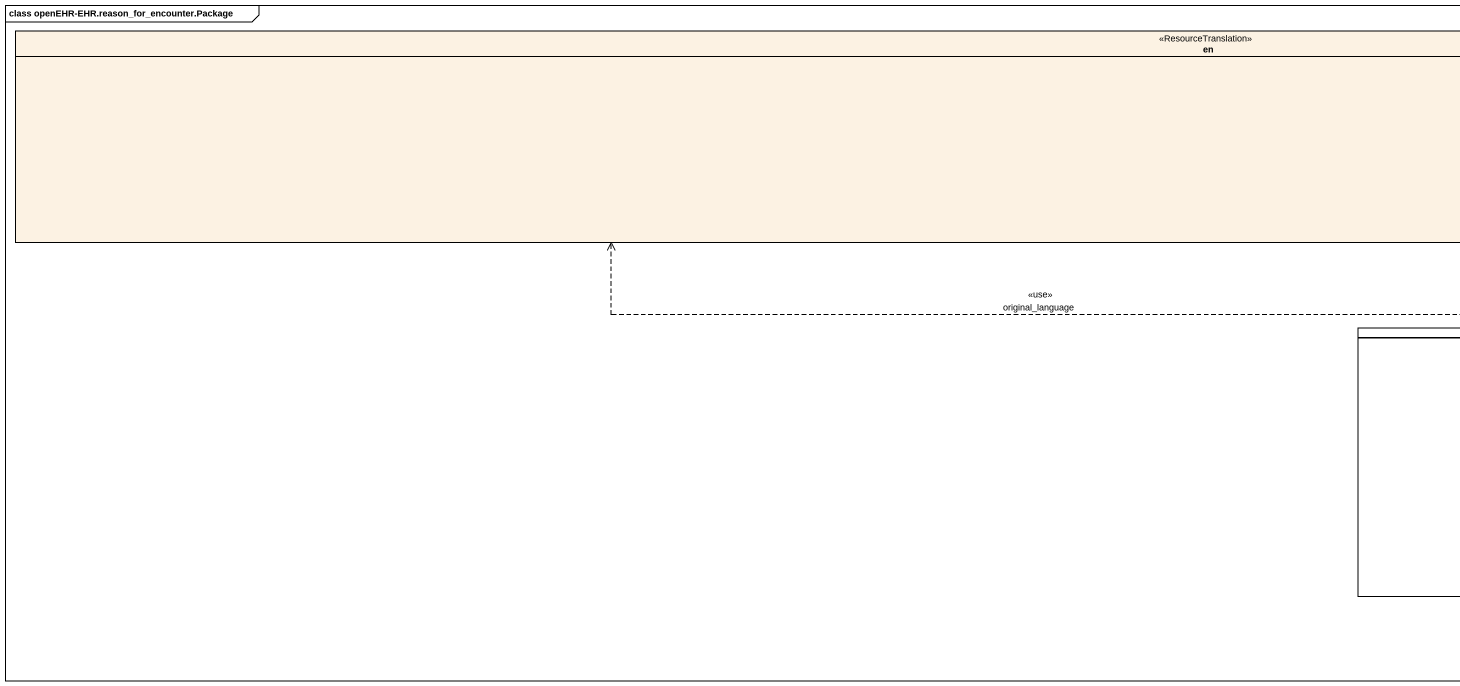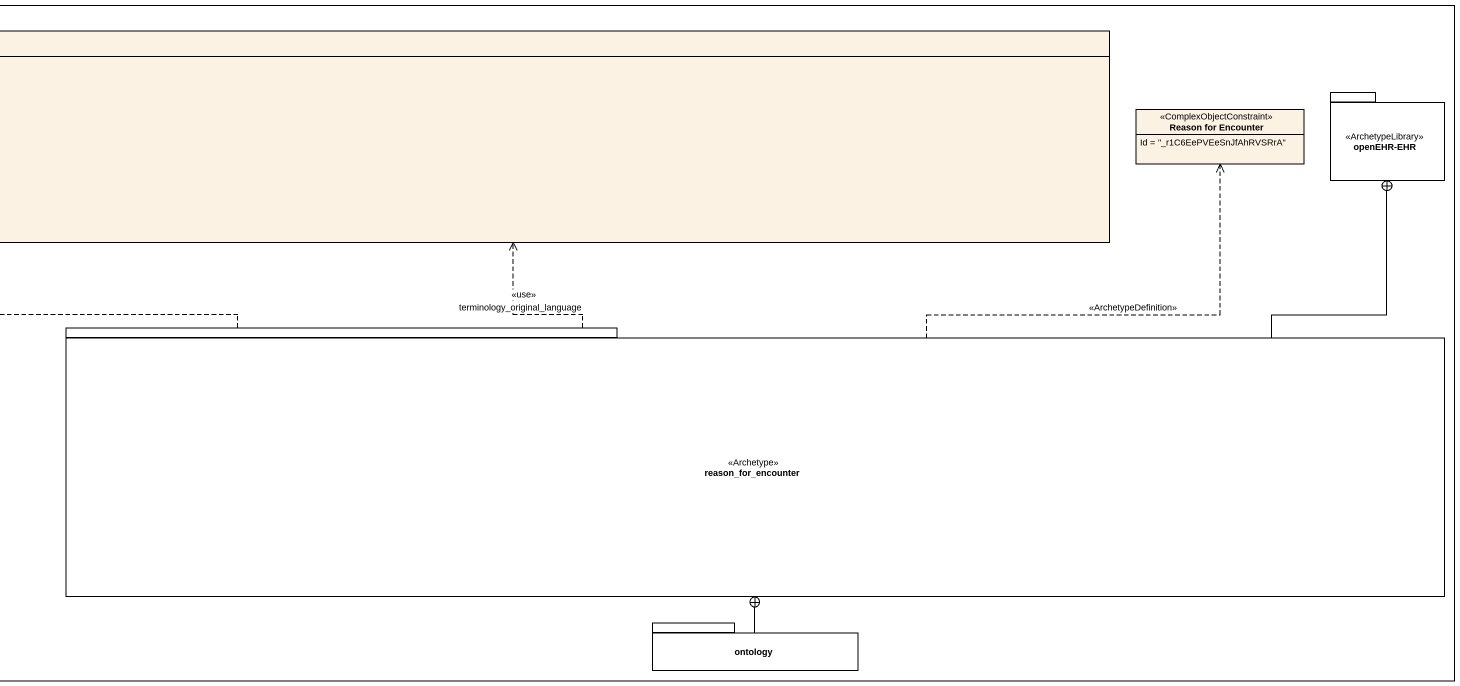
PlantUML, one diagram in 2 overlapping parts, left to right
@startuml
mainframe class openEHR-EHR.reason_for_encounter.Package
hide circle
hide empty members
enum en <<ResourceTranslation>>
class "Reason for Encounter" as Reason_for_Encounter <<ComplexObjectConstraint>> {
  Id = "_r1C6EePVEeSnJfAhRVSRrA"
}
package "openEHR-EHR" as openEHR_EHR <<ArchetypeLibrary>> {
}
package reason_for_encounter <<Archetype>> {
}
package ontology {
}
reason_for_encounter .left.> en : <<use>>\noriginal_language
reason_for_encounter .left.> en : <<use>>\nterminology_original_language
reason_for_encounter .up.> Reason_for_Encounter : <<ArchetypeDefinition>>
reason_for_encounter -right-+ openEHR_EHR
ontology -up-+ reason_for_encounter
@enduml
